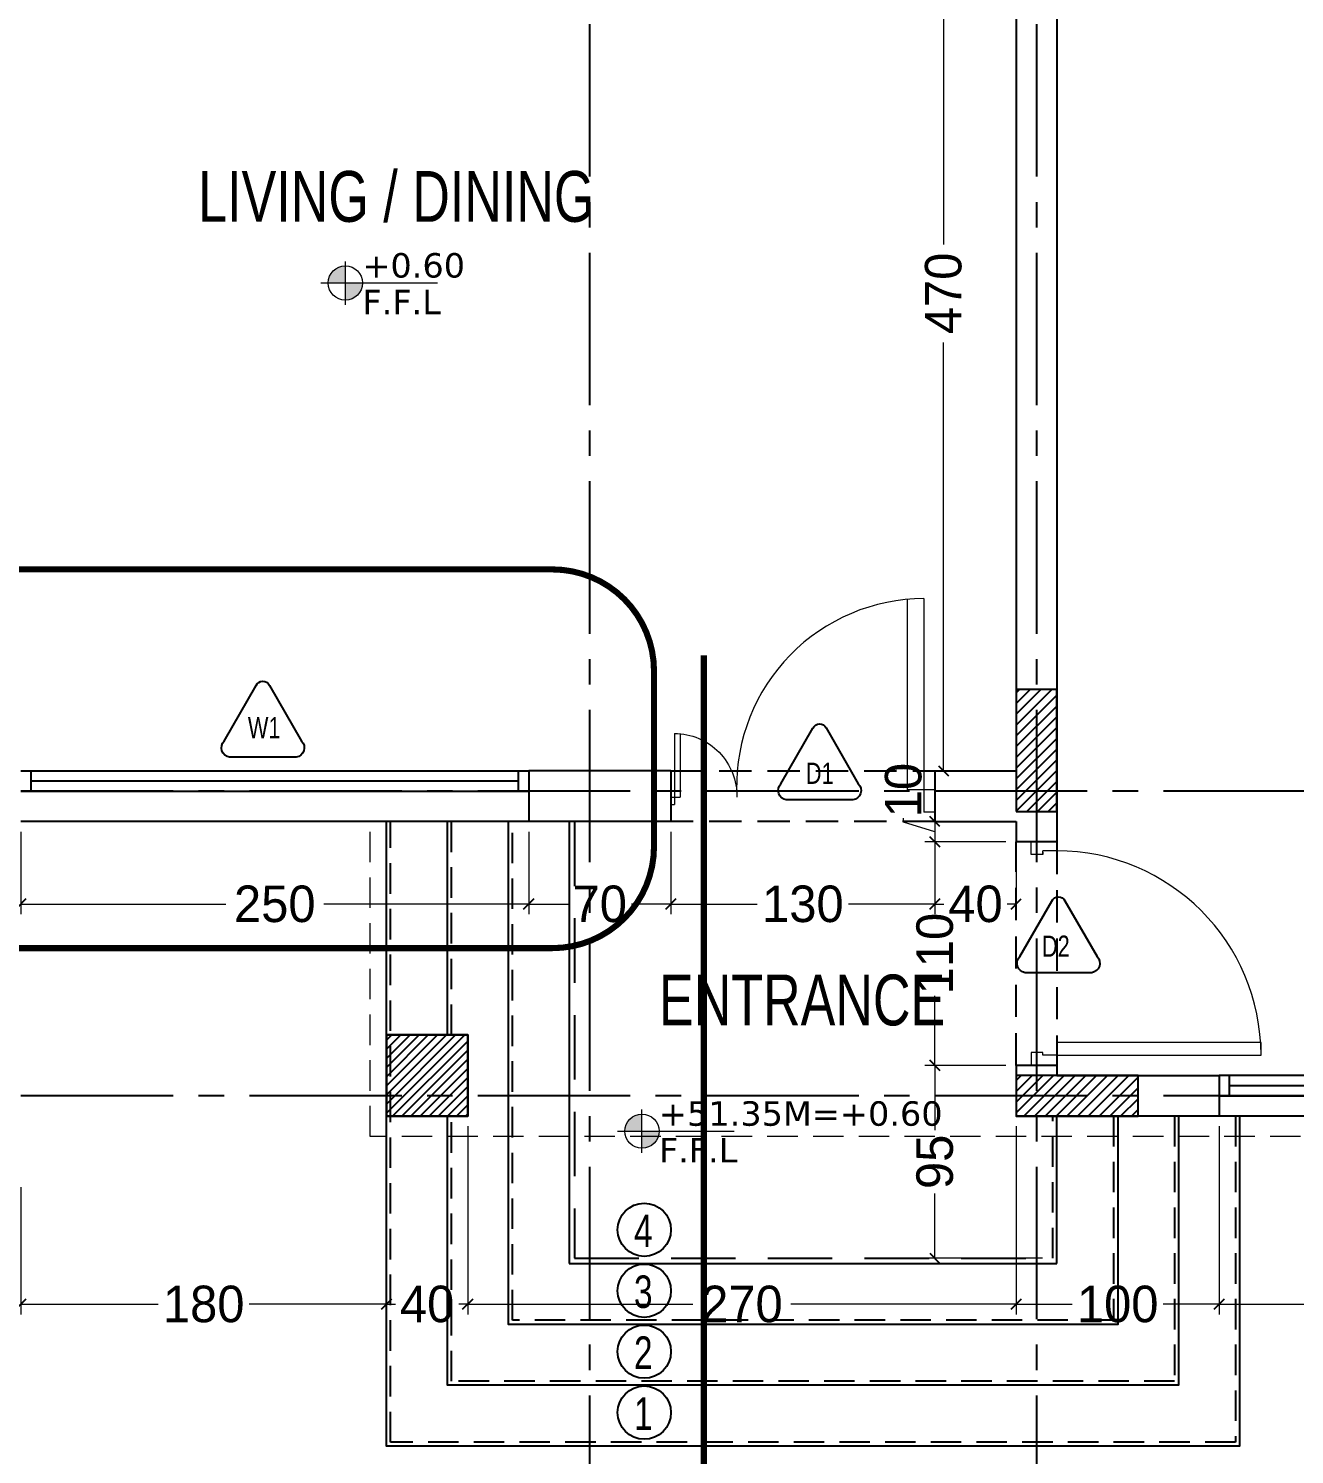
# Model space of a CAD drawing. Header units: centimetres. Extents: x 7997 to 116674, y 1017 to 13844.
# Drawn here: x 34521 to 35144, y 8520 to 9222 of the extents above; entities that cross this region are included whole.
import ezdxf

# ---------------------------------------------------------------- set-up
doc = ezdxf.new("R2010")
doc.units = ezdxf.units.CM
doc.header["$LTSCALE"] = 200
doc.header["$PDMODE"] = 2
for name, pattern in [('A-106-Typical Floor Plan$0$HIDDEN', [0.375, 0.25, -0.125]), ('CENTER2', [1.125, 0.75, -0.125, 0.125, -0.125]), ('DASHED', [0.75, 0.5, -0.25]), ('HIDDEN2', [4.7625, 3.175, -1.5875])]:
    doc.linetypes.add(name, pattern=pattern)
for name, color, linetype in [('AXIS', 9, 'CENTER2'), ('COL', 1, 'Continuous'), ('DIM', 11, 'Continuous'), ('DORWIN', 4, 'Continuous'), ('STEP', 7, 'Continuous'), ('STEPS', 7, 'Continuous'), ('STEPS NUMBERING', 7, 'Continuous'), ('WINDOR', 6, 'Continuous'), ('Z-RUBBER', 8, 'Continuous')]:
    doc.layers.add(name, color=color, linetype=linetype)
for name, color, linetype, lineweight in [('FIXTURE', 6, 'Continuous', 13), ('HAT', 8, 'Continuous', 9), ('TEXT', 6, 'Continuous', 18), ('WALL', 3, 'Continuous', 25)]:
    doc.layers.add(name, color=color, linetype=linetype, lineweight=lineweight)
doc.styles.add('sheet notes', font='verdana.ttf')
doc.styles.add('style8', font='swisscl.ttf', dxfattribs={"width": 0.8})
doc.styles.add('SWISS', font='swisscl.ttf')
doc.styles.add('T2', font='')
doc.styles.get('T2').set_extended_font_data('Elisia')
doc.dimstyles.new('NORMAL', dxfattribs={"dimtxt": 18, "dimasz": 5, "dimexe": 5, "dimexo": 5, "dimgap": 1, "dimtad": 0, "dimdec": 0, "dimdsep": 46, "dimtxsty": 'T2', "dimblk1": 'OBLIQUE', "dimblk2": 'OBLIQUE', "dimsah": 1, "dimcen": 0.09, "dimclrd": 4, "dimclre": 4, "dimclrt": 6, "dimadec": 0, "dimazin": 0, "dimtfac": 1, "dimtdec": 0, "dimtofl": 0, "dimtmove": 1, "dimatfit": 2, "dimldrblk": 'OPEN30', "dimfxl": 0, "dimtolj": 1, "dimtzin": 0, "dimlwd": 5, "dimlwe": 5, "dimarcsym": 0})
pattern_1 = [(45, (-39757.2027, -54636.4848), (-2.65165043, 2.65165043), [])]

# ---------------------------------------------------------------- blocks, each defined once
blk = doc.blocks.new('SDF')
at = {"layer": 'TEXT'}
h = blk.add_hatch(color=256, dxfattribs=at)
h.paths.add_polyline_path([(0, 0.05), (-11.25, 0.05, -0.414214), (0, 11.3)])
h.paths.add_polyline_path([(0, 0.05), (11.25, 0.05, -0.414214), (0, -11.2)])
for p, q in [((0, -14.21), (0, 14.21)), ((-16.06, 0.05), (60.5, 0.05))]:
    blk.add_line(p, q, dxfattribs=at)
blk.add_circle((0, 0.05), 11.25, dxfattribs=at)
blk = doc.blocks.new('_OBLIQUE')
at = {"color": 0, "linetype": 'ByBlock'}
blk.add_line((-0.5, -0.5), (0.5, 0.5), dxfattribs=at)
blk = doc.blocks.new('*D31')
at = {"layer": 'Defpoints', "color": 0, "transparency": 16777216}
for p in [(34971.28, 9327), (35007.08, 9327), (35007.08, 8857)]:
    blk.add_point(p, dxfattribs=at)
at = {"layer": 'DIM', "color": 4, "lineweight": 5, "transparency": 16777216}
for p, q in [((35002.08, 9327), (34966.28, 9327)), ((34971.28, 9327), (34971.28, 9116.14)), ((34971.28, 8857), (34971.28, 9067.86)), ((35002.08, 8857), (34966.28, 8857))]:
    blk.add_line(p, q, dxfattribs=at)
at = {"layer": 'DIM', "color": 4, "lineweight": 5, "transparency": 16777216, "xscale": 5, "yscale": 5, "zscale": 5}
for p, rotation in [((34971.28, 9327), 90), ((34971.28, 8857), 270)]:
    blk.add_blockref('_OBLIQUE', p, dxfattribs=dict(at, rotation=rotation))
at = {"layer": 'DIM', "color": 6, "transparency": 16777216, "insert": (34971.28, 9092), "char_height": 18, "attachment_point": 5, "rotation": 90, "style": 'T2'}
blk.add_mtext('\\A1;470', dxfattribs=at)
blk = doc.blocks.new('_Open30')
at = {"color": 0, "linetype": 'ByBlock', "lineweight": -2}
for p, q in [((-1, 0.27), (0, 0)), ((0, 0), (-1, -0.27)), ((0, 0), (-1, 0))]:
    blk.add_line(p, q, dxfattribs=at)
blk = doc.blocks.new('SEC.L')
at = {"layer": 'AXIS', "linetype": 'CENTER2', "ltscale": 0.5}
blk.add_lwpolyline([(-717.97, 973.71, 3, 3, 0), (-717.97, 614.88, 0, 0, 0), (-717.97, 436.82, 0, 0, 0), (-663.96, 436.82, 0, 0, 0), (-663.96, -428.85, 0, 0, 0), (-748.61, -428.85, 0, 0, 0), (-748.61, -498.24, 3, 3, 0), (-748.61, -954.31, 3, 3, 0)], format="xyseb", dxfattribs=at)
blk = doc.blocks.new('*D825')
at = {"layer": 'Defpoints', "color": 0, "transparency": 16777216}
for p in [(35107.08, 8687), (35327.08, 8657), (35107.08, 8594.42)]:
    blk.add_point(p, dxfattribs=at)
at = {"layer": 'DIM', "color": 4, "lineweight": 5, "transparency": 16777216}
for p, q in [((35107.08, 8682), (35107.08, 8589.42)), ((35327.08, 8652), (35327.08, 8589.42)), ((35107.08, 8594.42), (35192.94, 8594.42)), ((35327.08, 8594.42), (35241.23, 8594.42))]:
    blk.add_line(p, q, dxfattribs=at)
at = {"layer": 'DIM', "color": 4, "lineweight": 5, "transparency": 16777216, "xscale": 5, "yscale": 5, "zscale": 5, "rotation": 180}
blk.add_blockref('_OBLIQUE', (35107.08, 8594.42), dxfattribs=at)
at = {"layer": 'DIM', "color": 4, "lineweight": 5, "transparency": 16777216, "xscale": 5, "yscale": 5, "zscale": 5}
blk.add_blockref('_OBLIQUE', (35327.08, 8594.42), dxfattribs=at)
at = {"layer": 'DIM', "color": 6, "transparency": 16777216, "insert": (35217.08, 8594.42), "char_height": 18, "attachment_point": 5, "style": 'T2'}
blk.add_mtext('\\A1;220', dxfattribs=at)
blk = doc.blocks.new('*D826')
at = {"layer": 'Defpoints', "color": 0, "transparency": 16777216}
for p in [(35007.08, 8687), (35107.08, 8687), (35007.08, 8594.42)]:
    blk.add_point(p, dxfattribs=at)
at = {"layer": 'DIM', "color": 4, "lineweight": 5, "transparency": 16777216}
for p, q in [((35007.08, 8682), (35007.08, 8589.42)), ((35107.08, 8682), (35107.08, 8589.42)), ((35007.08, 8594.42), (35034.65, 8594.42)), ((35107.08, 8594.42), (35079.51, 8594.42))]:
    blk.add_line(p, q, dxfattribs=at)
at = {"layer": 'DIM', "color": 4, "lineweight": 5, "transparency": 16777216, "xscale": 5, "yscale": 5, "zscale": 5, "rotation": 180}
blk.add_blockref('_OBLIQUE', (35007.08, 8594.42), dxfattribs=at)
at = {"layer": 'DIM', "color": 4, "lineweight": 5, "transparency": 16777216, "xscale": 5, "yscale": 5, "zscale": 5}
blk.add_blockref('_OBLIQUE', (35107.08, 8594.42), dxfattribs=at)
at = {"layer": 'DIM', "color": 6, "transparency": 16777216, "insert": (35057.08, 8594.42), "char_height": 18, "attachment_point": 5, "style": 'T2'}
blk.add_mtext('\\A1;100', dxfattribs=at)
blk = doc.blocks.new('*D827')
at = {"layer": 'Defpoints', "color": 0, "transparency": 16777216}
for p in [(34737.08, 8687), (35007.08, 8687), (34737.08, 8594.42)]:
    blk.add_point(p, dxfattribs=at)
at = {"layer": 'DIM', "color": 4, "lineweight": 5, "transparency": 16777216}
for p, q in [((34737.08, 8682), (34737.08, 8589.42)), ((35007.08, 8682), (35007.08, 8589.42)), ((34737.08, 8594.42), (34847.94, 8594.42)), ((35007.08, 8594.42), (34896.23, 8594.42))]:
    blk.add_line(p, q, dxfattribs=at)
at = {"layer": 'DIM', "color": 4, "lineweight": 5, "transparency": 16777216, "xscale": 5, "yscale": 5, "zscale": 5, "rotation": 180}
blk.add_blockref('_OBLIQUE', (34737.08, 8594.42), dxfattribs=at)
at = {"layer": 'DIM', "color": 4, "lineweight": 5, "transparency": 16777216, "xscale": 5, "yscale": 5, "zscale": 5}
blk.add_blockref('_OBLIQUE', (35007.08, 8594.42), dxfattribs=at)
at = {"layer": 'DIM', "color": 6, "transparency": 16777216, "insert": (34872.08, 8594.42), "char_height": 18, "attachment_point": 5, "style": 'T2'}
blk.add_mtext('\\A1;270', dxfattribs=at)
blk = doc.blocks.new('*D828')
at = {"layer": 'Defpoints', "color": 0, "transparency": 16777216}
for p in [(34697.08, 8687), (34737.08, 8687), (34697.08, 8594.42)]:
    blk.add_point(p, dxfattribs=at)
at = {"layer": 'DIM', "color": 4, "lineweight": 5, "transparency": 16777216}
for p, q in [((34697.08, 8682), (34697.08, 8589.42)), ((34737.08, 8682), (34737.08, 8589.42)), ((34697.08, 8594.42), (34701.51, 8594.42)), ((34737.08, 8594.42), (34732.65, 8594.42))]:
    blk.add_line(p, q, dxfattribs=at)
at = {"layer": 'DIM', "color": 4, "lineweight": 5, "transparency": 16777216, "xscale": 5, "yscale": 5, "zscale": 5, "rotation": 180}
blk.add_blockref('_OBLIQUE', (34697.08, 8594.42), dxfattribs=at)
at = {"layer": 'DIM', "color": 4, "lineweight": 5, "transparency": 16777216, "xscale": 5, "yscale": 5, "zscale": 5}
blk.add_blockref('_OBLIQUE', (34737.08, 8594.42), dxfattribs=at)
at = {"layer": 'DIM', "color": 6, "transparency": 16777216, "insert": (34717.08, 8594.42), "char_height": 18, "attachment_point": 5, "style": 'T2'}
blk.add_mtext('\\A1;40', dxfattribs=at)
blk = doc.blocks.new('*D829')
at = {"layer": 'Defpoints', "color": 0, "transparency": 16777216}
for p in [(34697.08, 8687), (34517.08, 8657), (34517.08, 8594.42)]:
    blk.add_point(p, dxfattribs=at)
at = {"layer": 'DIM', "color": 4, "lineweight": 5, "transparency": 16777216}
for p, q in [((34697.08, 8682), (34697.08, 8589.42)), ((34517.08, 8652), (34517.08, 8589.42)), ((34517.08, 8594.42), (34584.65, 8594.42)), ((34697.08, 8594.42), (34629.51, 8594.42))]:
    blk.add_line(p, q, dxfattribs=at)
at = {"layer": 'DIM', "color": 4, "lineweight": 5, "transparency": 16777216, "xscale": 5, "yscale": 5, "zscale": 5, "rotation": 180}
blk.add_blockref('_OBLIQUE', (34517.08, 8594.42), dxfattribs=at)
at = {"layer": 'DIM', "color": 4, "lineweight": 5, "transparency": 16777216, "xscale": 5, "yscale": 5, "zscale": 5}
blk.add_blockref('_OBLIQUE', (34697.08, 8594.42), dxfattribs=at)
at = {"layer": 'DIM', "color": 6, "transparency": 16777216, "insert": (34607.08, 8594.42), "char_height": 18, "attachment_point": 5, "style": 'T2'}
blk.add_mtext('\\A1;180', dxfattribs=at)
blk = doc.blocks.new('D1')
at = {"layer": 'FIXTURE'}
for p, q in [((-11.17, 29.99), (-11.17, -4.5)), ((-8.17, 30.13), (-8.17, -8.5)), ((-6.17, -4.5), (-11.17, -4.5)), ((-6.17, -4.5), (-6.17, -8.5)), ((-6.17, -8.5), (-8.17, -8.5))]:
    blk.add_line(p, q, dxfattribs=at)
blk.add_arc((-8.05, -3.87), 34, 90.1982, 181.0554, dxfattribs=at)
blk = doc.blocks.new('A$C414D25BB')
at = {"layer": 'Z-RUBBER', "ltscale": 0.05}
h = blk.add_hatch(dxfattribs=at)
h.set_pattern_fill('ANSI31', color=256, style=0)
h.set_pattern_definition([(45, (-21734.0303, -7392.24753), (-0.08838834765, 0.08838834765), [])])
h.paths.add_polyline_path([(0.114, 0.0618, -5.138733), (0.1155, 0.0618), (0.1155, 0.0603), (0.1162, 0.0603), (0.1155, 0.0581), (0.1162, 0.0581), (0.1147, 0.0556), (0.1132, 0.0581), (0.114, 0.0581), (0.1132, 0.0603), (0.114, 0.0603)])
at = {"layer": 'FIXTURE'}
for p, q in [((0.8572, 0.9156), (0.8572, 0.1156)), ((0.9072, 0.9156), (0.8572, 0.9156)), ((0.9072, 0.1156), (0.9072, 0.9156)), ((0.1072, 0.1156), (0.0722, 0.1156)), ((0.0722, 0.1156), (0.0722, 0.0156)), ((0.1072, 0.1156), (0.1072, 0.0616)), ((0.8572, 0.1156), (0.9072, 0.1156)), ((0.9072, 0.1156), (0.9472, 0.1156)), ((0.9072, 0.1156), (0.9072, 0.0616)), ((0.9472, 0.1156), (0.9472, 0.0156)), ((0.1192, 0.0616), (0.1072, 0.0616)), ((0.1122, 0.0616), (0.1222, 0.0616)), ((0.1222, 0.0616), (0.1222, 0.0156)), ((0.9072, 0.0616), (0.8972, 0.0616)), ((0.8972, 0.0616), (0.8972, 0.0156)), ((0.1222, 0.0156), (0.0722, 0.0156)), ((0.8972, 0.0156), (0.9472, 0.0156))]:
    blk.add_line(p, q, dxfattribs=at)
blk.add_lwpolyline([(0.9055, 0.0616), (0.904, 0.0616)], dxfattribs=at)
blk.add_arc((0.9072, 0.1156), 0.8, 90, 180, dxfattribs=at)
blk = doc.blocks.new('05-GF COLUMNS-Essa', base_point=(34188.06, 8657))
at = {"layer": 'COL', "ltscale": 0.05}
h = blk.add_hatch(dxfattribs=at)
h.set_pattern_fill('ANSI31', color=8, scale=30)
h.set_pattern_definition(pattern_1)
h.paths.add_polyline_path([(34808.06, 8837), (34828.06, 8837), (34828.06, 8897), (34808.06, 8897)])
h = blk.add_hatch(dxfattribs=at)
h.set_pattern_fill('ANSI31', color=8, scale=30)
h.set_pattern_definition(pattern_1)
h.paths.add_polyline_path([(34808.06, 8707), (34808.06, 8687), (34868.06, 8687), (34868.06, 8707)])
at = {"layer": 'DIM'}
h = blk.add_hatch(dxfattribs=at)
h.set_pattern_fill('ANSI31', color=8)
h.set_pattern_definition([(45, (34498.055, 8687.002), (-2.24506, 2.24506), [])])
h.paths.add_polyline_path([(34498.06, 8687), (34538.06, 8687), (34538.06, 8727), (34498.06, 8727)])
at = {"layer": 'COL'}
for points in [[(34808.06, 8837), (34828.06, 8837), (34828.06, 8897), (34808.06, 8897)], [(34498.06, 8687), (34538.06, 8687), (34538.06, 8727), (34498.06, 8727)], [(34808.06, 8707), (34808.06, 8687), (34868.06, 8687), (34868.06, 8707)]]:
    blk.add_lwpolyline(points, close=True, dxfattribs=at)
blk = doc.blocks.new('02-GROUND FLOOR PLAN-selattin', base_point=(28755.36, 25545.28))
at = {"layer": 'HAT', "linetype": 'DASHED', "ltscale": 0.15}
for p, q in [((27987.36, 24040.28), (27987.36, 24195.28)), ((28625.36, 24040.28), (27987.36, 24040.28))]:
    blk.add_line(p, q, dxfattribs=at)
at = {"layer": 'STEPS', "color": 8, "linetype": 'HIDDEN2', "ltscale": 0.025}
for p, q in [((28135.36, 24220.28), (28265.36, 24220.28)), ((28265.36, 24195.28), (28135.36, 24195.28)), ((28305.36, 24075.28), (28305.36, 24185.28)), ((28325.36, 24185.28), (28325.36, 24075.28))]:
    blk.add_line(p, q, dxfattribs=at)
at = {"layer": 'STEPS'}
for p, q in [((28085.36, 24195.28), (28085.36, 23977.78)), ((28325.36, 23977.78), (28325.36, 24050.28)), ((28085.36, 23977.78), (28325.36, 23977.78))]:
    blk.add_line(p, q, dxfattribs=at)
at = {"layer": 'STEPS', "color": 8, "linetype": 'HIDDEN2', "ltscale": 0.05}
for p, q in [((28087.86, 24195.28), (28087.86, 23980.28)), ((28087.86, 23980.28), (28323.36, 23980.28))]:
    blk.add_line(p, q, dxfattribs=at)
at = {"layer": 'STEPS'}
for points in [[(28415.36, 24050.28), (28415.36, 23887.78), (27995.36, 23887.78), (27995.36, 24195.28)], [(28025.36, 24090.28), (28025.36, 24195.28)], [(28355.36, 24050.28), (28355.36, 23947.78), (28055.36, 23947.78), (28055.36, 24195.28)], [(28385.36, 24050.28), (28385.36, 23917.78), (28025.36, 23917.78), (28025.36, 24050.28)]]:
    blk.add_lwpolyline(points, dxfattribs=at)
at = {"layer": 'WALL'}
for p, q in [((28305.36, 24690.28), (28305.36, 24220.28)), ((28325.36, 24690.28), (28325.36, 24185.28)), ((28135.36, 24220.28), (28065.36, 24220.28)), ((28065.36, 24220.28), (28065.36, 24195.28)), ((28135.36, 24220.28), (28135.36, 24195.28)), ((28265.36, 24220.28), (28305.36, 24220.28)), ((28265.36, 24220.28), (28265.36, 24195.28)), ((28135.36, 24195.28), (28065.36, 24195.28)), ((28265.36, 24195.28), (28305.36, 24195.28)), ((28305.36, 24195.28), (28305.36, 24185.28)), ((28325.36, 24185.28), (28305.36, 24185.28)), ((28305.36, 24075.28), (28305.36, 24050.28)), ((28325.36, 24075.28), (28305.36, 24075.28)), ((28325.36, 24075.28), (28325.36, 24070.28)), ((28325.36, 24070.28), (28405.36, 24070.28)), ((28405.36, 24070.28), (28405.36, 24050.28)), ((28405.36, 24050.28), (28305.36, 24050.28))]:
    blk.add_line(p, q, dxfattribs=at)
at = {"layer": 'WALL', "color": 8, "linetype": 'A-106-Typical Floor Plan$0$HIDDEN', "ltscale": 0.3}
blk.add_line((28323.36, 23980.28), (28323.36, 24050.28), dxfattribs=at)
for points in [[(28413.36, 24050.28), (28413.36, 23889.78), (27997.36, 23889.78), (27997.36, 24195.28)], [(28027.36, 24090.28), (28027.36, 24195.28)], [(28353.36, 24050.28), (28353.36, 23949.78), (28057.36, 23949.78), (28057.36, 24195.28)], [(28383.36, 24050.28), (28383.36, 23919.78), (28027.36, 23919.78), (28027.36, 24050.28)]]:
    blk.add_lwpolyline(points, dxfattribs=at)
at = {"layer": 'WALL'}
blk.add_lwpolyline([(28035.36, 24050.28), (27995.36, 24050.28), (27995.36, 24090.28), (28035.36, 24090.28)], close=True, dxfattribs=at)
at = {"layer": 'WINDOR'}
for p, q in [((27815.36, 24220.28), (28065.36, 24220.28)), ((27820.36, 24210.28), (27820.36, 24220.28)), ((28060.36, 24210.28), (28060.36, 24220.28)), ((27820.36, 24215.28), (28060.36, 24215.28)), ((27815.36, 24210.28), (28065.36, 24210.28)), ((28065.36, 24195.28), (27815.36, 24195.28)), ((28625.36, 24070.28), (28405.36, 24070.28)), ((28410.36, 24060.28), (28410.36, 24070.28)), ((28410.36, 24065.28), (28620.36, 24065.28)), ((28405.36, 24060.28), (28625.36, 24060.28)), ((28625.36, 24050.28), (28405.36, 24050.28))]:
    blk.add_line(p, q, dxfattribs=at)
at = {"color": 6, "ltscale": 2}
blk.add_blockref('05-GF COLUMNS-Essa', (27685.36, 24020.28), dxfattribs=at)
at = {"layer": 'DORWIN'}
for p, xscale, yscale, zscale in [((28282.13, 24223.11), 2.720354094101387, 2.720354094101387, 2.720354094101387), ((28129.76, 24211.33), -0.9067847064499407, 0.9067847064499407, 0.9067847064499407)]:
    blk.add_blockref('D1', p, dxfattribs=dict(at, xscale=xscale, yscale=yscale, zscale=zscale))
at = {"layer": 'WALL', "color": 0, "xscale": 125.7142855977901, "yscale": 125.7142855977901, "zscale": 125.7142855977901, "rotation": 270}
blk.add_blockref('A$C414D25BB', (28310.82, 24194.36), dxfattribs=at)
at = {"layer": 'TEXT', "style": 'style8'}
for s, p in [('LIVING / DINING', (27902.63, 24490.53)), ('ENTRANCE', (28129.53, 24094.95))]:
    blk.add_text(s, height=25, dxfattribs=at).set_placement(p)
blk = doc.blocks.new('09-GRID LINE PLAN-Essa', base_point=(37178.06, 7462))
at = {"layer": 'AXIS', "ltscale": 0.5}
for p, q in [((37598.06, 7462), (37598.06, 5332)), ((37818.06, 7462), (37818.06, 5332)), ((38518.06, 5847), (36878.06, 5847)), ((38518.06, 5697), (36878.06, 5697))]:
    blk.add_line(p, q, dxfattribs=at)
blk = doc.blocks.new('*D1633')
at = {"layer": 'COL', "color": 4, "lineweight": 5, "transparency": 16777216}
for p, q in [((34517.08, 8827), (34517.08, 8786.4)), ((34767.08, 8827), (34767.08, 8786.4)), ((34517.08, 8791.4), (34617.94, 8791.4)), ((34767.08, 8791.4), (34666.23, 8791.4))]:
    blk.add_line(p, q, dxfattribs=at)
at = {"layer": 'Defpoints', "color": 0, "linetype": 'Continuous', "transparency": 16777216}
for p in [(34517.08, 8832), (34767.08, 8832), (34767.08, 8791.4)]:
    blk.add_point(p, dxfattribs=at)
at = {"layer": 'COL', "color": 4, "linetype": 'Continuous', "lineweight": 5, "transparency": 16777216, "xscale": 5, "yscale": 5, "zscale": 5, "rotation": 180}
blk.add_blockref('_OBLIQUE', (34517.08, 8791.4), dxfattribs=at)
at = {"layer": 'COL', "color": 4, "linetype": 'Continuous', "lineweight": 5, "transparency": 16777216, "xscale": 5, "yscale": 5, "zscale": 5}
blk.add_blockref('_OBLIQUE', (34767.08, 8791.4), dxfattribs=at)
at = {"layer": 'COL', "color": 6, "linetype": 'Continuous', "transparency": 16777216, "insert": (34642.08, 8791.4), "char_height": 18, "attachment_point": 5, "style": 'T2'}
blk.add_mtext('\\A1;250', dxfattribs=at)
blk = doc.blocks.new('*D1634')
at = {"layer": 'COL', "color": 4, "lineweight": 5, "transparency": 16777216}
for p, q in [((34767.08, 8827), (34767.08, 8786.4)), ((34837.08, 8827), (34837.08, 8786.4)), ((34767.08, 8791.4), (34786.51, 8791.4)), ((34837.08, 8791.4), (34817.65, 8791.4))]:
    blk.add_line(p, q, dxfattribs=at)
at = {"layer": 'Defpoints', "color": 0, "linetype": 'Continuous', "transparency": 16777216}
for p in [(34767.08, 8832), (34837.08, 8832), (34837.08, 8791.4)]:
    blk.add_point(p, dxfattribs=at)
at = {"layer": 'COL', "color": 4, "linetype": 'Continuous', "lineweight": 5, "transparency": 16777216, "xscale": 5, "yscale": 5, "zscale": 5, "rotation": 180}
blk.add_blockref('_OBLIQUE', (34767.08, 8791.4), dxfattribs=at)
at = {"layer": 'COL', "color": 4, "linetype": 'Continuous', "lineweight": 5, "transparency": 16777216, "xscale": 5, "yscale": 5, "zscale": 5}
blk.add_blockref('_OBLIQUE', (34837.08, 8791.4), dxfattribs=at)
at = {"layer": 'COL', "color": 6, "linetype": 'Continuous', "transparency": 16777216, "insert": (34802.08, 8791.4), "char_height": 18, "attachment_point": 5, "style": 'T2'}
blk.add_mtext('\\A1;70', dxfattribs=at)
blk = doc.blocks.new('*D1635')
at = {"layer": 'COL', "color": 4, "lineweight": 5, "transparency": 16777216}
for p, q in [((34837.08, 8827), (34837.08, 8786.4)), ((34967.08, 8827), (34967.08, 8786.4)), ((34837.08, 8791.4), (34879.65, 8791.4)), ((34967.08, 8791.4), (34924.51, 8791.4))]:
    blk.add_line(p, q, dxfattribs=at)
at = {"layer": 'Defpoints', "color": 0, "linetype": 'Continuous', "transparency": 16777216}
for p in [(34837.08, 8832), (34967.08, 8832), (34967.08, 8791.4)]:
    blk.add_point(p, dxfattribs=at)
at = {"layer": 'COL', "color": 4, "linetype": 'Continuous', "lineweight": 5, "transparency": 16777216, "xscale": 5, "yscale": 5, "zscale": 5, "rotation": 180}
blk.add_blockref('_OBLIQUE', (34837.08, 8791.4), dxfattribs=at)
at = {"layer": 'COL', "color": 4, "linetype": 'Continuous', "lineweight": 5, "transparency": 16777216, "xscale": 5, "yscale": 5, "zscale": 5}
blk.add_blockref('_OBLIQUE', (34967.08, 8791.4), dxfattribs=at)
at = {"layer": 'COL', "color": 6, "linetype": 'Continuous', "transparency": 16777216, "insert": (34902.08, 8791.4), "char_height": 18, "attachment_point": 5, "style": 'T2'}
blk.add_mtext('\\A1;130', dxfattribs=at)
blk = doc.blocks.new('*D1636')
at = {"layer": 'COL', "color": 4, "lineweight": 5, "transparency": 16777216}
for p, q in [((34967.08, 8827), (34967.08, 8786.4)), ((35007.08, 8827), (35007.08, 8786.4)), ((34967.08, 8791.4), (34971.51, 8791.4)), ((35007.08, 8791.4), (35002.65, 8791.4))]:
    blk.add_line(p, q, dxfattribs=at)
at = {"layer": 'Defpoints', "color": 0, "linetype": 'Continuous', "transparency": 16777216}
for p in [(34967.08, 8832), (35007.08, 8832), (35007.08, 8791.4)]:
    blk.add_point(p, dxfattribs=at)
at = {"layer": 'COL', "color": 4, "linetype": 'Continuous', "lineweight": 5, "transparency": 16777216, "xscale": 5, "yscale": 5, "zscale": 5, "rotation": 180}
blk.add_blockref('_OBLIQUE', (34967.08, 8791.4), dxfattribs=at)
at = {"layer": 'COL', "color": 4, "linetype": 'Continuous', "lineweight": 5, "transparency": 16777216, "xscale": 5, "yscale": 5, "zscale": 5}
blk.add_blockref('_OBLIQUE', (35007.08, 8791.4), dxfattribs=at)
at = {"layer": 'COL', "color": 6, "linetype": 'Continuous', "transparency": 16777216, "insert": (34987.08, 8791.4), "char_height": 18, "attachment_point": 5, "style": 'T2'}
blk.add_mtext('\\A1;40', dxfattribs=at)
blk = doc.blocks.new('*D1637')
at = {"layer": 'COL', "color": 4, "lineweight": 5, "transparency": 16777216}
for p, q in [((34951.58, 8831.65), (34951.58, 8833.65)), ((34967.08, 8827), (34951.58, 8831.65)), ((35002.08, 8832), (34962.08, 8832)), ((34967.08, 8832), (34967.08, 8822)), ((35002.08, 8822), (34962.08, 8822))]:
    blk.add_line(p, q, dxfattribs=at)
at = {"layer": 'Defpoints', "color": 0, "linetype": 'Continuous', "transparency": 16777216}
for p in [(35007.08, 8832), (34967.08, 8822), (35007.08, 8822)]:
    blk.add_point(p, dxfattribs=at)
at = {"layer": 'COL', "color": 4, "linetype": 'Continuous', "lineweight": 5, "transparency": 16777216, "xscale": 5, "yscale": 5, "zscale": 5}
for p, rotation in [((34967.08, 8832), 90), ((34967.08, 8822), 270)]:
    blk.add_blockref('_OBLIQUE', p, dxfattribs=dict(at, rotation=rotation))
at = {"layer": 'COL', "color": 6, "linetype": 'Continuous', "transparency": 16777216, "insert": (34951.58, 8847.51), "char_height": 18, "attachment_point": 5, "rotation": 90, "style": 'T2'}
blk.add_mtext('\\A1;10', dxfattribs=at)
blk = doc.blocks.new('*D1638')
at = {"layer": 'COL', "color": 4, "lineweight": 5, "transparency": 16777216}
for p, q in [((35002.08, 8822), (34962.08, 8822)), ((34967.08, 8822), (34967.08, 8787.72)), ((34967.08, 8712), (34967.08, 8746.29)), ((35002.08, 8712), (34962.08, 8712))]:
    blk.add_line(p, q, dxfattribs=at)
at = {"layer": 'Defpoints', "color": 0, "linetype": 'Continuous', "transparency": 16777216}
for p in [(35007.08, 8822), (34967.08, 8712), (35007.08, 8712)]:
    blk.add_point(p, dxfattribs=at)
at = {"layer": 'COL', "color": 4, "linetype": 'Continuous', "lineweight": 5, "transparency": 16777216, "xscale": 5, "yscale": 5, "zscale": 5}
for p, rotation in [((34967.08, 8822), 90), ((34967.08, 8712), 270)]:
    blk.add_blockref('_OBLIQUE', p, dxfattribs=dict(at, rotation=rotation))
at = {"layer": 'COL', "color": 6, "linetype": 'Continuous', "transparency": 16777216, "insert": (34967.08, 8767), "char_height": 18, "attachment_point": 5, "rotation": 90, "style": 'T2'}
blk.add_mtext('\\A1;110', dxfattribs=at)
blk = doc.blocks.new('*D1639')
at = {"layer": 'COL', "color": 4, "lineweight": 5, "transparency": 16777216}
for p, q in [((35002.08, 8712), (34962.08, 8712)), ((34967.08, 8712), (34967.08, 8680.07)), ((34967.08, 8617), (34967.08, 8648.93)), ((35020.08, 8617), (34962.08, 8617))]:
    blk.add_line(p, q, dxfattribs=at)
at = {"layer": 'Defpoints', "color": 0, "linetype": 'Continuous', "transparency": 16777216}
for p in [(35007.08, 8712), (34967.08, 8617), (35025.08, 8617)]:
    blk.add_point(p, dxfattribs=at)
at = {"layer": 'COL', "color": 4, "linetype": 'Continuous', "lineweight": 5, "transparency": 16777216, "xscale": 5, "yscale": 5, "zscale": 5}
for p, rotation in [((34967.08, 8712), 90), ((34967.08, 8617), 270)]:
    blk.add_blockref('_OBLIQUE', p, dxfattribs=dict(at, rotation=rotation))
at = {"layer": 'COL', "color": 6, "linetype": 'Continuous', "transparency": 16777216, "insert": (34967.08, 8664.5), "char_height": 18, "attachment_point": 5, "rotation": 90, "style": 'T2'}
blk.add_mtext('\\A1;95', dxfattribs=at)

msp = doc.modelspace()

# ---------------------------------------------------------------- linework, layer by layer
at = {"layer": 'DIM', "color": 0, "linetype": 'DASHED', "ltscale": 0.2, "const_width": 3}
msp.add_lwpolyline([(34309.7807, 8819.7013, 0.41421356), (34359.7807, 8769.7013), (34778.7924, 8769.7013, 0.41421356), (34828.7924, 8819.7013), (34828.7924, 8906.1381, 0.41421356), (34778.7924, 8956.1381), (34359.7807, 8956.1381, 0.41421356), (34309.7807, 8906.1381)], format="xyb", close=True, dxfattribs=at)
at = {"layer": 'STEP'}
for points in [[(34632.9501, 8898.9283, -0.64981449), (34639.4101, 8899.0676), (34655.2609, 8871.6132, -0.61363207), (34652.6246, 8863.6902), (34619.8161, 8863.6902, -0.61363207), (34617.1797, 8871.6132)], [(34907.0619, 8877.9486, -0.64981449), (34913.5219, 8878.0879), (34929.3728, 8850.6335, -0.61363207), (34926.7364, 8842.7105), (34893.9279, 8842.7105, -0.61363207), (34891.2915, 8850.6335)], [(35024.6462, 8792.8291, -0.64981449), (35031.1062, 8792.9684), (35046.957, 8765.5139, -0.61363207), (35044.3207, 8757.591), (35011.5122, 8757.591, -0.61363207), (35008.8758, 8765.5139)]]:
    msp.add_lwpolyline(points, format="xyb", close=True, dxfattribs=at)
at = {"layer": 'STEPS NUMBERING', "ltscale": 0.001}
for centre in [(34823.9934, 8631.0572), (34823.9934, 8601.0572), (34823.9934, 8571.0572), (34823.9934, 8541.0572)]:
    msp.add_circle(centre, 13.1091, dxfattribs=at)

# ---------------------------------------------------------------- block references
at = {"layer": 'DIM', "xscale": 0.75, "yscale": 0.75, "zscale": 0.75}
for p in [(34676.8265, 9097.0969), (34822.8372, 8679.5504)]:
    msp.add_blockref('SDF', p, dxfattribs=at)
at = {"layer": 'WALL'}
msp.add_blockref('SEC.L', (35601.9274, 9412.002), dxfattribs=at)

# ---------------------------------------------------------------- texts
at = {"layer": 'TEXT'}
for s, height, style, p in [('+0.60', 12.02739, 'sheet notes', (34685.1986, 9099.823)), ('F.F.L', 12.02739, 'sheet notes', (34685.1986, 9081.7425)), ('W1', 10.45094, 'SWISS', (34628.8308, 8873.004)), ('D1', 10.45094, 'SWISS', (34903.5292, 8850.5566)), ('D2', 10.45094, 'SWISS', (35019.7826, 8765.437)), ('+51.35M=+0.60', 12.027392, 'sheet notes', (34831.2093, 8682.2766)), ('F.F.L', 12.02739, 'sheet notes', (34831.2093, 8664.196)), ('4', 16, 'style8', (34818.9383, 8622.5722)), ('3', 16, 'style8', (34818.9383, 8592.5722)), ('2', 16, 'style8', (34818.9383, 8562.5722)), ('1', 16, 'style8', (34818.9383, 8532.5722))]:
    msp.add_text(s, height=height, dxfattribs=dict(at, style=style)).set_placement(p)

# ---------------------------------------------------------------- dimensions: what is measured, and where the dimension line sits
at = {"layer": 'DIM'}
dim = msp.add_linear_dim(base=(34971.2846, 9327.002), p1=(35007.0822, 8857.002), p2=(35007.0822, 9327.002), angle=90, dimstyle='NORMAL', dxfattribs=at)
dim.commit()
dim.dimension.update_dxf_attribs({"geometry": '*D31', "text_midpoint": (34971.2846, 9092.002)})
for base, p1, p2, picture, middle in [((34517.0822, 8594.4155), (34697.0822, 8687.002), (34517.0822, 8657.002), '*D829', (34607.0822, 8594.4155)), ((34697.0822, 8594.4155), (34737.0822, 8687.002), (34697.0822, 8687.002), '*D828', (34717.0822, 8594.4155)), ((34737.0822, 8594.4155), (35007.0822, 8687.002), (34737.0822, 8687.002), '*D827', (34872.0822, 8594.4155)), ((35007.0822, 8594.4155), (35107.0822, 8687.002), (35007.0822, 8687.002), '*D826', (35057.0822, 8594.4155)), ((35107.0822, 8594.4155), (35327.0822, 8657.002), (35107.0822, 8687.002), '*D825', (35217.0822, 8594.4155))]:
    dim = msp.add_linear_dim(base=base, p1=p1, p2=p2, dimstyle='NORMAL', dxfattribs=at)
    dim.commit()
    dim.dimension.update_dxf_attribs({"geometry": picture, "text_midpoint": middle})

# ---------------------------------------------------------------- next in the draw order: block references
at = {"layer": 'DIM', "linetype": 'Continuous'}
msp.add_blockref('02-GROUND FLOOR PLAN-selattin', (35457.0822, 10182.002), dxfattribs=at)

# ---------------------------------------------------------------- next in the draw order: block references
at = {"layer": 'COL', "linetype": 'Continuous'}
msp.add_blockref('09-GRID LINE PLAN-Essa', (34377.0822, 10462.002), dxfattribs=at)

# ---------------------------------------------------------------- next in the draw order: dimensions: what is measured, and where the dimension line sits
for base, p1, p2, picture, middle in [((34967.0822, 8822.002), (35007.0822, 8832.002), (35007.0822, 8822.002), '*D1637', (34951.5822, 8834.652)), ((34967.0822, 8712.002), (35007.0822, 8822.002), (35007.0822, 8712.002), '*D1638', (34967.0822, 8767.002)), ((34967.0822, 8617.002), (35007.0822, 8712.002), (35025.0822, 8617.002), '*D1639', (34967.0822, 8664.502))]:
    dim = msp.add_linear_dim(base=base, p1=p1, p2=p2, angle=90, dimstyle='NORMAL', dxfattribs=at)
    dim.commit()
    dim.dimension.update_dxf_attribs({"geometry": picture, "text_midpoint": middle})
for base, p1, p2, picture, middle in [((34767.0822, 8791.3978), (34517.0822, 8832.002), (34767.0822, 8832.002), '*D1633', (34642.0822, 8791.3978)), ((34837.0822, 8791.3978), (34767.0822, 8832.002), (34837.0822, 8832.002), '*D1634', (34802.0822, 8791.3978)), ((34967.0822, 8791.3978), (34837.0822, 8832.002), (34967.0822, 8832.002), '*D1635', (34902.0822, 8791.3978)), ((35007.0822, 8791.3978), (34967.0822, 8832.002), (35007.0822, 8832.002), '*D1636', (34987.0822, 8791.3978))]:
    dim = msp.add_linear_dim(base=base, p1=p1, p2=p2, dimstyle='NORMAL', dxfattribs=at)
    dim.commit()
    dim.dimension.update_dxf_attribs({"geometry": picture, "text_midpoint": middle})

doc.saveas('drawing.dxf')
